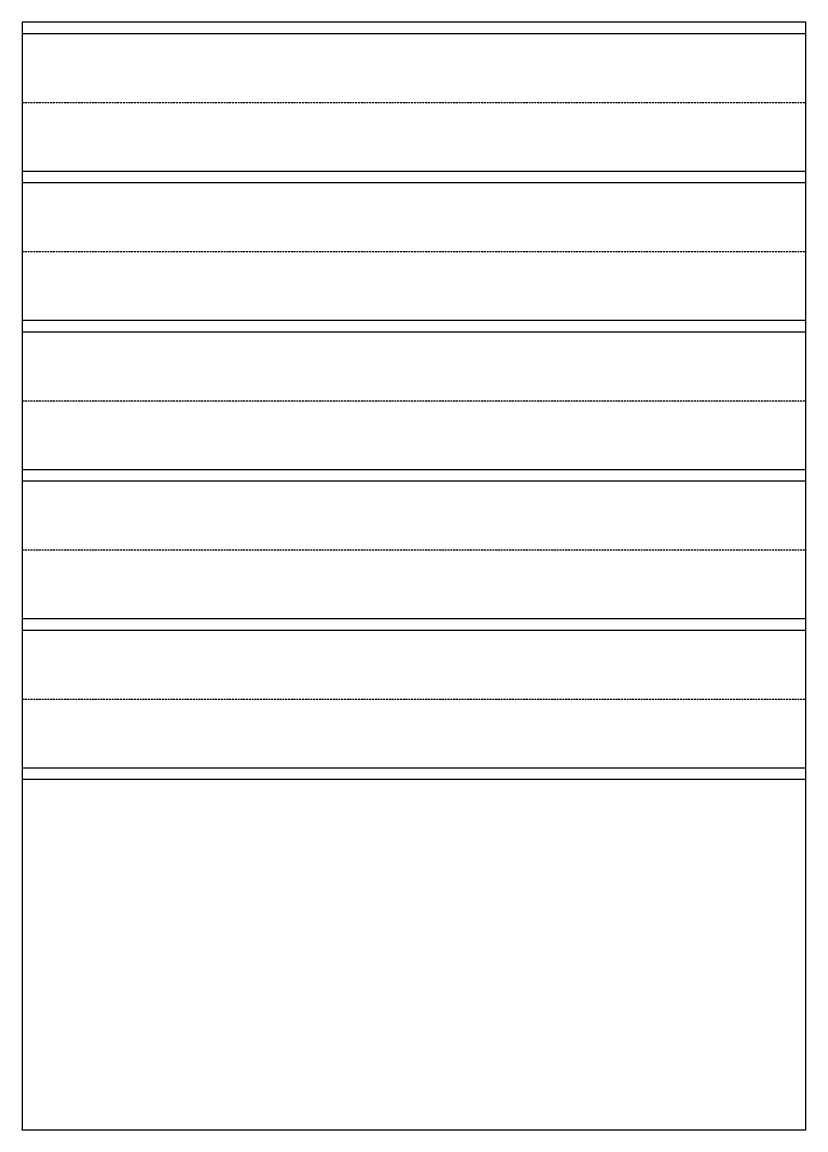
# Model space of a CAD drawing. Header units: millimetres. Extents: x 0 to 210, y 0 to 297.
import ezdxf

# ---------------------------------------------------------------- set-up
doc = ezdxf.new("R2010")
doc.units = ezdxf.units.MM
doc.linetypes.add('DASHED', pattern=[0.75, 0.5, -0.25])
doc.layers.get('0').update_dxf_attribs({"linetype": 'CONTINUOUS'})

msp = doc.modelspace()

# ---------------------------------------------------------------- linework, layer by layer
for p, q in [((0, 297), (0, 294)), ((0, 294), (210, 294)), ((0, 294), (0, 257)), ((210, 257), (0, 257)), ((0, 254), (210, 254)), ((210, 217), (0, 217)), ((0, 214), (210, 214)), ((210, 177), (0, 177)), ((0, 174), (210, 174)), ((210, 137), (0, 137)), ((0, 134), (210, 134)), ((210, 97), (0, 97)), ((0, 94), (210, 94))]:
    msp.add_line(p, q)
at = {"linetype": 'DASHED'}
for p, q in [((0, 275.5), (210, 275.5)), ((0, 235.5), (210, 235.5)), ((0, 195.5), (210, 195.5)), ((0, 155.5), (210, 155.5)), ((0, 115.5), (210, 115.5))]:
    msp.add_line(p, q, dxfattribs=at)
msp.add_lwpolyline([(0, 0), (210, 0), (210, 297), (0, 297)], close=True)
msp.add_point((0, 0))

doc.saveas('drawing.dxf')
